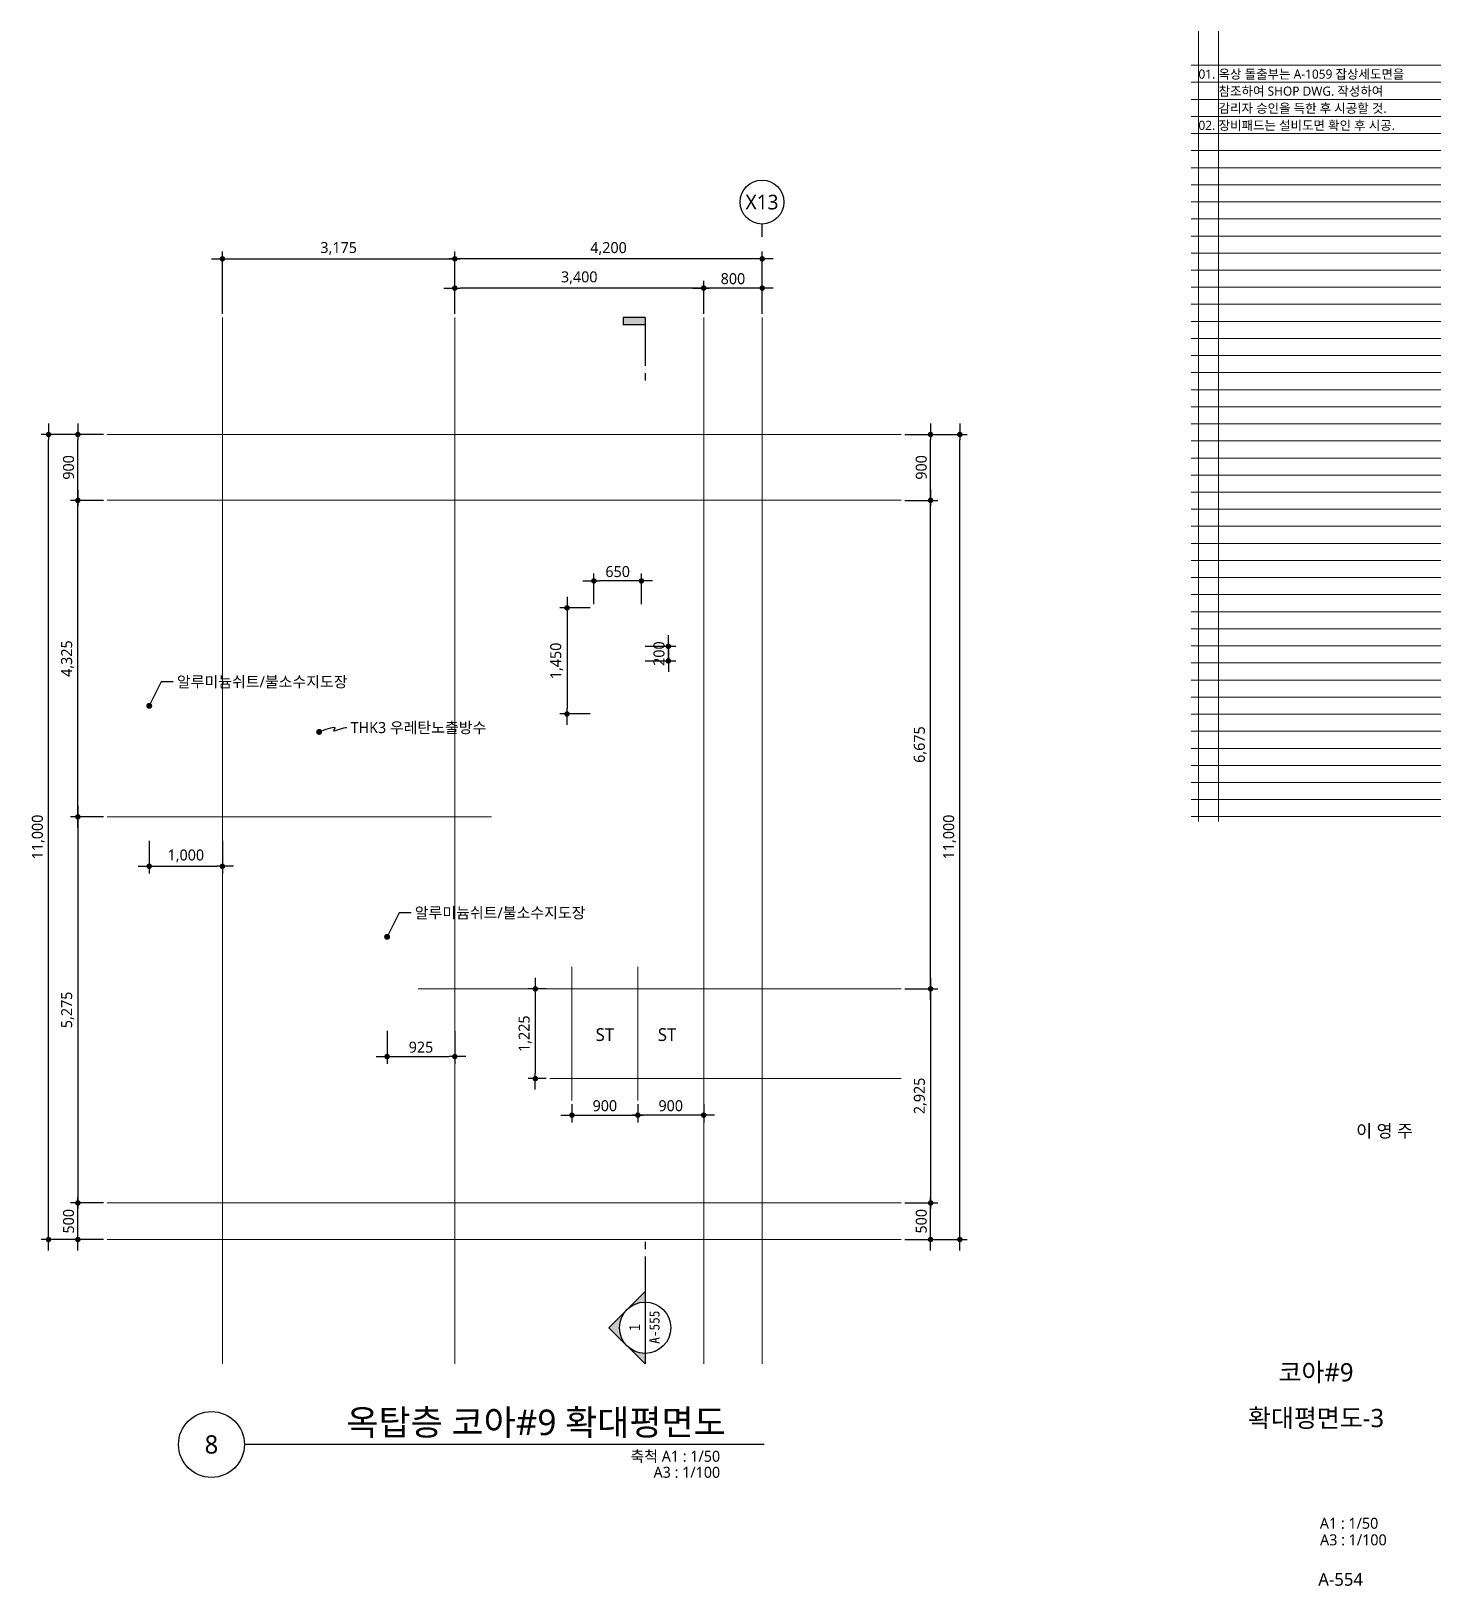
# Model space of a CAD drawing. Header units: millimetres. Extents: x 1467181 to 1850972, y 836037 to 895281.
# Drawn here: x 1831711 to 1850972, y 874037 to 895281 of the extents above; entities that cross this region are included whole.
import ezdxf
from ezdxf.enums import TextEntityAlignment as Align

# ---------------------------------------------------------------- set-up
doc = ezdxf.new("R2010")
doc.units = ezdxf.units.MM
doc.header["$MEASUREMENT"] = 0
doc.linetypes.add('CEN', pattern=[62, 60, -1, 0, -1])
doc.layers.get('0').update_dxf_attribs({"linetype": 'CONTINUOUS'})
for name, color, linetype, lineweight in [('A-AXIS-BUBL', 7, 'CONTINUOUS', 25), ('A-BORD-TEXT', 3, 'CONTINUOUS', 25), ('A-CNTL', 1, 'CEN', 15), ('A-DIMS', 7, 'CONTINUOUS', 25), ('A-MKXS-LEAD', 7, 'CONTINUOUS', 25), ('A-MKXS-MAK1', 3, 'CONTINUOUS', 25), ('A-MKXS-TEXT1', 3, 'CONTINUOUS', 25), ('A-MKXS-TEXT2', 7, 'CONTINUOUS', 25), ('A-MKXX-NAME', 3, 'CONTINUOUS', 25), ('A-XXXX-SYMB', 7, 'CONTINUOUS', 25), ('A-XXXX-TXT1', 3, 'CONTINUOUS', 25), ('A-XXXX-TXT2', 3, 'CONTINUOUS', 25)]:
    doc.layers.add(name, color=color, linetype=linetype, lineweight=lineweight)
doc.layers.add('A-XXXX-NPLT', color=144, linetype='CONTINUOUS', lineweight=15, plot=False)
doc.styles.add('HY울릉도L', font='')
doc.styles.add('돋움체', font='')
doc.styles.add('맑은 고딕', font='malgun.ttf')
doc.styles.add('맑은고딕', font='malgun.ttf')
doc.styles.get('HY울릉도L').set_extended_font_data('HYwulM')
doc.styles.get('돋움체').set_extended_font_data('DotumChe')
doc.dimstyles.new('CDIM', dxfattribs={"dimtxt": 3, "dimasz": 1.5, "dimexe": 2, "dimexo": 1, "dimgap": 1, "dimtad": 1, "dimdec": 0, "dimrnd": 0.5, "dimzin": 0, "dimdsep": 32, "dimlunit": 6, "dimtxsty": 'HY울릉도L', "dimblk1": '_CIDOT', "dimblk2": '_CIDOT', "dimsah": 1, "dimcen": 5.5, "dimclrd": 2, "dimclre": 2, "dimclrt": 7, "dimadec": 0, "dimazin": 0, "dimtfac": 1, "dimtdec": 0, "dimtix": 1, "dimtmove": 2, "dimatfit": 1, "dimldrblk": '_CIDOT', "dimfxl": 1, "dimtolj": 1, "dimtzin": 0, "dimlwd": -1, "dimarcsym": 0})

# ---------------------------------------------------------------- blocks, each defined once
blk = doc.blocks.new('CORE 9- 단면')
at = {"layer": 'A-MKXS-MAK1'}
blk.add_hatch(color=256, dxfattribs=at).paths.add_polyline_path([(22637, 13698), (22637, 13798), (22937, 13798), (22937, 13698)])
h = blk.add_hatch(color=256, dxfattribs=at)
h.paths.add_polyline_path([(22442, -7), (22690, 241, 0.414214), (22690, -254)])
h.paths.add_polyline_path([(22690, 241), (22937, 488), (22937, 343, 0.198912)])
h.paths.add_polyline_path([(22690, -254, 0.198912), (22937, -357), (22937, -502)])
for p, q in [((22637, 13798), (22637, 13698)), ((22937, 13798), (22637, 13798)), ((22937, 13698), (22637, 13698)), ((22937, 13798), (22937, 13135)), ((22937, 13035), (22937, 12935)), ((22937, 1166), (22937, 1066)), ((22937, 966), (22937, -502)), ((22937, 488), (22442, -7)), ((22937, -502), (22442, -7))]:
    blk.add_line(p, q, dxfattribs=at)
blk.add_circle((22937, -7), 350, dxfattribs=at)
at = {"layer": 'A-MKXS-TEXT2', "style": '돋움체'}
for s, height, p in [('A-555', 140, (23065, 0)), ('1', 150, (22793, -2))]:
    blk.add_text(s, height=height, rotation=90, dxfattribs=at).set_placement(p, align=Align.MIDDLE)
blk = doc.blocks.new('_CIDOT')
at = {"color": 0, "linetype": 'ByBlock'}
blk.add_line((2, 0), (-1, 0), dxfattribs=at)
at = {"color": 0, "linetype": 'ByBlock', "const_width": 0.5}
blk.add_lwpolyline([(-0.25, 0, 1), (0.25, 0, 1)], format="xyb", close=True, dxfattribs=at)
blk = doc.blocks.new('*D793')
at = {"layer": 'A-DIMS', "lineweight": -2, "transparency": 16777216}
for p, q in [((1840900, 891419), (1840900, 891869)), ((1841700, 891419), (1841700, 891869))]:
    blk.add_line(p, q, dxfattribs=at)
at = {"layer": 'A-DIMS', "transparency": 16777216}
blk.add_line((1841625, 891769), (1840975, 891769), dxfattribs=at)
at = {"layer": 'A-DIMS', "transparency": 16777216, "xscale": 75, "yscale": 75, "zscale": 75, "rotation": 180}
blk.add_blockref('_CIDOT', (1840900, 891769), dxfattribs=at)
at = {"layer": 'A-DIMS', "transparency": 16777216, "xscale": 75, "yscale": 75, "zscale": 75}
blk.add_blockref('_CIDOT', (1841700, 891769), dxfattribs=at)
at = {"layer": 'A-DIMS', "color": 3, "transparency": 16777216, "insert": (1841300, 891897), "char_height": 150, "attachment_point": 5, "style": '맑은고딕'}
blk.add_mtext('\\A1;800', dxfattribs=at)
blk = doc.blocks.new('*D794')
at = {"layer": 'A-DIMS', "lineweight": -2, "transparency": 16777216}
for p, q in [((1832700, 889769), (1832250, 889769)), ((1832700, 888869), (1832250, 888869))]:
    blk.add_line(p, q, dxfattribs=at)
at = {"layer": 'A-DIMS', "transparency": 16777216}
blk.add_line((1832350, 888944), (1832350, 889694), dxfattribs=at)
at = {"layer": 'A-DIMS', "transparency": 16777216, "xscale": 75, "yscale": 75, "zscale": 75}
for p, rotation in [((1832350, 889769), 90), ((1832350, 888869), 270)]:
    blk.add_blockref('_CIDOT', p, dxfattribs=dict(at, rotation=rotation))
at = {"layer": 'A-DIMS', "color": 3, "transparency": 16777216, "insert": (1832223, 889319), "char_height": 150, "attachment_point": 5, "rotation": 90, "style": '맑은고딕'}
blk.add_mtext('\\A1;900', dxfattribs=at)
blk = doc.blocks.new('*D795')
at = {"layer": 'A-DIMS', "lineweight": -2, "transparency": 16777216}
for p, q in [((1837500, 891419), (1837500, 891869)), ((1840900, 891419), (1840900, 891869))]:
    blk.add_line(p, q, dxfattribs=at)
at = {"layer": 'A-DIMS', "transparency": 16777216}
blk.add_line((1840825, 891769), (1837575, 891769), dxfattribs=at)
at = {"layer": 'A-DIMS', "transparency": 16777216, "xscale": 75, "yscale": 75, "zscale": 75, "rotation": 180}
blk.add_blockref('_CIDOT', (1837500, 891769), dxfattribs=at)
at = {"layer": 'A-DIMS', "transparency": 16777216, "xscale": 75, "yscale": 75, "zscale": 75}
blk.add_blockref('_CIDOT', (1840900, 891769), dxfattribs=at)
at = {"layer": 'A-DIMS', "color": 3, "transparency": 16777216, "insert": (1839200, 891909), "char_height": 150, "attachment_point": 5, "style": '맑은고딕'}
blk.add_mtext('\\A1;3,400', dxfattribs=at)
blk = doc.blocks.new('*D796')
at = {"layer": 'A-DIMS', "lineweight": -2, "transparency": 16777216}
for p, q in [((1837500, 891419), (1837500, 892269)), ((1841700, 891419), (1841700, 892269))]:
    blk.add_line(p, q, dxfattribs=at)
at = {"layer": 'A-DIMS', "transparency": 16777216}
blk.add_line((1841625, 892169), (1837575, 892169), dxfattribs=at)
at = {"layer": 'A-DIMS', "transparency": 16777216, "xscale": 75, "yscale": 75, "zscale": 75, "rotation": 180}
blk.add_blockref('_CIDOT', (1837500, 892169), dxfattribs=at)
at = {"layer": 'A-DIMS', "transparency": 16777216, "xscale": 75, "yscale": 75, "zscale": 75}
blk.add_blockref('_CIDOT', (1841700, 892169), dxfattribs=at)
at = {"layer": 'A-DIMS', "color": 3, "transparency": 16777216, "insert": (1839600, 892309), "char_height": 150, "attachment_point": 5, "style": '맑은고딕'}
blk.add_mtext('\\A1;4,200', dxfattribs=at)
blk = doc.blocks.new('*D797')
at = {"layer": 'A-DIMS', "lineweight": -2, "transparency": 16777216}
for p, q in [((1832700, 889769), (1831850, 889769)), ((1832700, 878769), (1831850, 878769))]:
    blk.add_line(p, q, dxfattribs=at)
at = {"layer": 'A-DIMS', "transparency": 16777216}
blk.add_line((1831950, 878844), (1831950, 889694), dxfattribs=at)
at = {"layer": 'A-DIMS', "transparency": 16777216, "xscale": 75, "yscale": 75, "zscale": 75}
for p, rotation in [((1831950, 889769), 90), ((1831950, 878769), 270)]:
    blk.add_blockref('_CIDOT', p, dxfattribs=dict(at, rotation=rotation))
at = {"layer": 'A-DIMS', "color": 3, "transparency": 16777216, "insert": (1831810, 884269), "char_height": 150, "attachment_point": 5, "rotation": 90, "style": '맑은고딕'}
blk.add_mtext('\\A1;11,000', dxfattribs=at)
blk = doc.blocks.new('*D798')
at = {"layer": 'A-DIMS', "lineweight": -2, "transparency": 16777216}
for p, q in [((1832700, 879269), (1832250, 879269)), ((1832700, 878769), (1832250, 878769))]:
    blk.add_line(p, q, dxfattribs=at)
at = {"layer": 'A-DIMS', "transparency": 16777216}
blk.add_line((1832350, 878844), (1832350, 879194), dxfattribs=at)
at = {"layer": 'A-DIMS', "transparency": 16777216, "xscale": 75, "yscale": 75, "zscale": 75}
for p, rotation in [((1832350, 879269), 90), ((1832350, 878769), 270)]:
    blk.add_blockref('_CIDOT', p, dxfattribs=dict(at, rotation=rotation))
at = {"layer": 'A-DIMS', "color": 3, "transparency": 16777216, "insert": (1832223, 879019), "char_height": 150, "attachment_point": 5, "rotation": 90, "style": '맑은고딕'}
blk.add_mtext('\\A1;500', dxfattribs=at)
blk = doc.blocks.new('*D799')
at = {"layer": 'A-DIMS', "lineweight": -2, "transparency": 16777216}
for p, q in [((1832700, 884544), (1832250, 884544)), ((1832700, 879269), (1832250, 879269))]:
    blk.add_line(p, q, dxfattribs=at)
at = {"layer": 'A-DIMS', "transparency": 16777216}
blk.add_line((1832350, 884469), (1832350, 879344), dxfattribs=at)
at = {"layer": 'A-DIMS', "transparency": 16777216, "xscale": 75, "yscale": 75, "zscale": 75}
for p, rotation in [((1832350, 884544), 90), ((1832350, 879269), 270)]:
    blk.add_blockref('_CIDOT', p, dxfattribs=dict(at, rotation=rotation))
at = {"layer": 'A-DIMS', "color": 3, "transparency": 16777216, "insert": (1832210, 881907), "char_height": 150, "attachment_point": 5, "rotation": 90, "style": '맑은고딕'}
blk.add_mtext('\\A1;5,275', dxfattribs=at)
blk = doc.blocks.new('*D800')
at = {"layer": 'A-DIMS', "lineweight": -2, "transparency": 16777216}
for p, q in [((1832700, 888869), (1832250, 888869)), ((1832700, 884544), (1832250, 884544))]:
    blk.add_line(p, q, dxfattribs=at)
at = {"layer": 'A-DIMS', "transparency": 16777216}
blk.add_line((1832350, 884619), (1832350, 888794), dxfattribs=at)
at = {"layer": 'A-DIMS', "transparency": 16777216, "xscale": 75, "yscale": 75, "zscale": 75}
for p, rotation in [((1832350, 888869), 90), ((1832350, 884544), 270)]:
    blk.add_blockref('_CIDOT', p, dxfattribs=dict(at, rotation=rotation))
at = {"layer": 'A-DIMS', "color": 3, "transparency": 16777216, "insert": (1832210, 886707), "char_height": 150, "attachment_point": 5, "rotation": 90, "style": '맑은고딕'}
blk.add_mtext('\\A1;4,325', dxfattribs=at)
blk = doc.blocks.new('*D801')
at = {"layer": 'A-DIMS', "lineweight": -2, "transparency": 16777216}
for p, q in [((1839100, 880619), (1839100, 880369)), ((1840000, 880619), (1840000, 880369))]:
    blk.add_line(p, q, dxfattribs=at)
at = {"layer": 'A-DIMS', "transparency": 16777216}
blk.add_line((1839175, 880469), (1839925, 880469), dxfattribs=at)
at = {"layer": 'A-DIMS', "transparency": 16777216, "xscale": 75, "yscale": 75, "zscale": 75, "rotation": 180}
blk.add_blockref('_CIDOT', (1839100, 880469), dxfattribs=at)
at = {"layer": 'A-DIMS', "transparency": 16777216, "xscale": 75, "yscale": 75, "zscale": 75}
blk.add_blockref('_CIDOT', (1840000, 880469), dxfattribs=at)
at = {"layer": 'A-DIMS', "color": 3, "transparency": 16777216, "insert": (1839550, 880597), "char_height": 150, "attachment_point": 5, "style": '맑은고딕'}
blk.add_mtext('\\A1;900', dxfattribs=at)
blk = doc.blocks.new('*D802')
at = {"layer": 'A-DIMS', "lineweight": -2, "transparency": 16777216}
for p, q in [((1840000, 880619), (1840000, 880369)), ((1840900, 880619), (1840900, 880369))]:
    blk.add_line(p, q, dxfattribs=at)
at = {"layer": 'A-DIMS', "transparency": 16777216}
blk.add_line((1840825, 880469), (1840075, 880469), dxfattribs=at)
at = {"layer": 'A-DIMS', "transparency": 16777216, "xscale": 75, "yscale": 75, "zscale": 75, "rotation": 180}
blk.add_blockref('_CIDOT', (1840000, 880469), dxfattribs=at)
at = {"layer": 'A-DIMS', "transparency": 16777216, "xscale": 75, "yscale": 75, "zscale": 75}
blk.add_blockref('_CIDOT', (1840900, 880469), dxfattribs=at)
at = {"layer": 'A-DIMS', "color": 3, "transparency": 16777216, "insert": (1840450, 880597), "char_height": 150, "attachment_point": 5, "style": '맑은고딕'}
blk.add_mtext('\\A1;900', dxfattribs=at)
blk = doc.blocks.new('*D803')
at = {"layer": 'A-DIMS', "lineweight": -2, "transparency": 16777216}
for p, q in [((1838750, 882194), (1838500, 882194)), ((1838750, 880969), (1838500, 880969))]:
    blk.add_line(p, q, dxfattribs=at)
at = {"layer": 'A-DIMS', "transparency": 16777216}
blk.add_line((1838600, 882119), (1838600, 881044), dxfattribs=at)
at = {"layer": 'A-DIMS', "transparency": 16777216, "xscale": 75, "yscale": 75, "zscale": 75}
for p, rotation in [((1838600, 882194), 90), ((1838600, 880969), 270)]:
    blk.add_blockref('_CIDOT', p, dxfattribs=dict(at, rotation=rotation))
at = {"layer": 'A-DIMS', "color": 3, "transparency": 16777216, "insert": (1838460, 881582), "char_height": 150, "attachment_point": 5, "rotation": 90, "style": '맑은고딕'}
blk.add_mtext('\\A1;1,225', dxfattribs=at)
blk = doc.blocks.new('*D804')
at = {"layer": 'A-DIMS', "lineweight": -2, "transparency": 16777216}
for p, q in [((1834325, 891419), (1834325, 892269)), ((1837500, 891419), (1837500, 892269))]:
    blk.add_line(p, q, dxfattribs=at)
at = {"layer": 'A-DIMS', "transparency": 16777216}
blk.add_line((1834400, 892169), (1837425, 892169), dxfattribs=at)
at = {"layer": 'A-DIMS', "transparency": 16777216, "xscale": 75, "yscale": 75, "zscale": 75, "rotation": 180}
blk.add_blockref('_CIDOT', (1834325, 892169), dxfattribs=at)
at = {"layer": 'A-DIMS', "transparency": 16777216, "xscale": 75, "yscale": 75, "zscale": 75}
blk.add_blockref('_CIDOT', (1837500, 892169), dxfattribs=at)
at = {"layer": 'A-DIMS', "color": 3, "transparency": 16777216, "insert": (1835913, 892310), "char_height": 150, "attachment_point": 5, "style": '맑은고딕'}
blk.add_mtext('\\A1;3,175', dxfattribs=at)
blk = doc.blocks.new('*D805')
at = {"layer": 'A-DIMS', "lineweight": -2, "transparency": 16777216}
for p, q in [((1843650, 889769), (1844100, 889769)), ((1843650, 888869), (1844100, 888869))]:
    blk.add_line(p, q, dxfattribs=at)
at = {"layer": 'A-DIMS', "transparency": 16777216}
blk.add_line((1844000, 888944), (1844000, 889694), dxfattribs=at)
at = {"layer": 'A-DIMS', "transparency": 16777216, "xscale": 75, "yscale": 75, "zscale": 75}
for p, rotation in [((1844000, 889769), 90), ((1844000, 888869), 270)]:
    blk.add_blockref('_CIDOT', p, dxfattribs=dict(at, rotation=rotation))
at = {"layer": 'A-DIMS', "color": 3, "transparency": 16777216, "insert": (1843873, 889319), "char_height": 150, "attachment_point": 5, "rotation": 90, "style": '맑은고딕'}
blk.add_mtext('\\A1;900', dxfattribs=at)
blk = doc.blocks.new('*D806')
at = {"layer": 'A-DIMS', "lineweight": -2, "transparency": 16777216}
for p, q in [((1843650, 889769), (1844500, 889769)), ((1843650, 878769), (1844500, 878769))]:
    blk.add_line(p, q, dxfattribs=at)
at = {"layer": 'A-DIMS', "transparency": 16777216}
blk.add_line((1844400, 878844), (1844400, 889694), dxfattribs=at)
at = {"layer": 'A-DIMS', "transparency": 16777216, "xscale": 75, "yscale": 75, "zscale": 75}
for p, rotation in [((1844400, 889769), 90), ((1844400, 878769), 270)]:
    blk.add_blockref('_CIDOT', p, dxfattribs=dict(at, rotation=rotation))
at = {"layer": 'A-DIMS', "color": 3, "transparency": 16777216, "insert": (1844260, 884269), "char_height": 150, "attachment_point": 5, "rotation": 90, "style": '맑은고딕'}
blk.add_mtext('\\A1;11,000', dxfattribs=at)
blk = doc.blocks.new('*D807')
at = {"layer": 'A-DIMS', "lineweight": -2, "transparency": 16777216}
for p, q in [((1843650, 879269), (1844100, 879269)), ((1843650, 878769), (1844100, 878769))]:
    blk.add_line(p, q, dxfattribs=at)
at = {"layer": 'A-DIMS', "transparency": 16777216}
blk.add_line((1844000, 878844), (1844000, 879194), dxfattribs=at)
at = {"layer": 'A-DIMS', "transparency": 16777216, "xscale": 75, "yscale": 75, "zscale": 75}
for p, rotation in [((1844000, 879269), 90), ((1844000, 878769), 270)]:
    blk.add_blockref('_CIDOT', p, dxfattribs=dict(at, rotation=rotation))
at = {"layer": 'A-DIMS', "color": 3, "transparency": 16777216, "insert": (1843873, 879019), "char_height": 150, "attachment_point": 5, "rotation": 90, "style": '맑은고딕'}
blk.add_mtext('\\A1;500', dxfattribs=at)
blk = doc.blocks.new('*D808')
at = {"layer": 'A-DIMS', "lineweight": -2, "transparency": 16777216}
for p, q in [((1843650, 882194), (1844100, 882194)), ((1843650, 879269), (1844100, 879269))]:
    blk.add_line(p, q, dxfattribs=at)
at = {"layer": 'A-DIMS', "transparency": 16777216}
blk.add_line((1844000, 882119), (1844000, 879344), dxfattribs=at)
at = {"layer": 'A-DIMS', "transparency": 16777216, "xscale": 75, "yscale": 75, "zscale": 75}
for p, rotation in [((1844000, 882194), 90), ((1844000, 879269), 270)]:
    blk.add_blockref('_CIDOT', p, dxfattribs=dict(at, rotation=rotation))
at = {"layer": 'A-DIMS', "color": 3, "transparency": 16777216, "insert": (1843860, 880732), "char_height": 150, "attachment_point": 5, "rotation": 90, "style": '맑은고딕'}
blk.add_mtext('\\A1;2,925', dxfattribs=at)
blk = doc.blocks.new('*D809')
at = {"layer": 'A-DIMS', "lineweight": -2, "transparency": 16777216}
for p, q in [((1843650, 888869), (1844100, 888869)), ((1843650, 882194), (1844100, 882194))]:
    blk.add_line(p, q, dxfattribs=at)
at = {"layer": 'A-DIMS', "transparency": 16777216}
blk.add_line((1844000, 882269), (1844000, 888794), dxfattribs=at)
at = {"layer": 'A-DIMS', "transparency": 16777216, "xscale": 75, "yscale": 75, "zscale": 75}
for p, rotation in [((1844000, 888869), 90), ((1844000, 882194), 270)]:
    blk.add_blockref('_CIDOT', p, dxfattribs=dict(at, rotation=rotation))
at = {"layer": 'A-DIMS', "color": 3, "transparency": 16777216, "insert": (1843860, 885532), "char_height": 150, "attachment_point": 5, "rotation": 90, "style": '맑은고딕'}
blk.add_mtext('\\A1;6,675', dxfattribs=at)
blk = doc.blocks.new('*D863')
at = {"layer": 'A-DIMS', "lineweight": -2, "transparency": 16777216}
for p, q in [((1833325, 884219), (1833325, 883769)), ((1834325, 884219), (1834325, 883769))]:
    blk.add_line(p, q, dxfattribs=at)
at = {"layer": 'A-DIMS', "transparency": 16777216}
blk.add_line((1833400, 883869), (1834250, 883869), dxfattribs=at)
at = {"layer": 'A-DIMS', "transparency": 16777216, "xscale": 75, "yscale": 75, "zscale": 75, "rotation": 180}
blk.add_blockref('_CIDOT', (1833325, 883869), dxfattribs=at)
at = {"layer": 'A-DIMS', "transparency": 16777216, "xscale": 75, "yscale": 75, "zscale": 75}
blk.add_blockref('_CIDOT', (1834325, 883869), dxfattribs=at)
at = {"layer": 'A-DIMS', "color": 3, "transparency": 16777216, "insert": (1833825, 884010), "char_height": 150, "attachment_point": 5, "style": '맑은고딕'}
blk.add_mtext('\\A1;1,000', dxfattribs=at)
blk = doc.blocks.new('*D864')
at = {"layer": 'A-DIMS', "lineweight": -2, "transparency": 16777216}
for p, q in [((1836575, 881619), (1836575, 881169)), ((1837500, 881619), (1837500, 881169))]:
    blk.add_line(p, q, dxfattribs=at)
at = {"layer": 'A-DIMS', "transparency": 16777216}
blk.add_line((1836650, 881269), (1837425, 881269), dxfattribs=at)
at = {"layer": 'A-DIMS', "transparency": 16777216, "xscale": 75, "yscale": 75, "zscale": 75, "rotation": 180}
blk.add_blockref('_CIDOT', (1836575, 881269), dxfattribs=at)
at = {"layer": 'A-DIMS', "transparency": 16777216, "xscale": 75, "yscale": 75, "zscale": 75}
blk.add_blockref('_CIDOT', (1837500, 881269), dxfattribs=at)
at = {"layer": 'A-DIMS', "color": 3, "transparency": 16777216, "insert": (1837038, 881397), "char_height": 150, "attachment_point": 5, "style": '맑은고딕'}
blk.add_mtext('\\A1;925', dxfattribs=at)
blk = doc.blocks.new('NOTE(220317)')
at = {"layer": 'A-XXXX-NPLT'}
for p, q in [((1010649.8, 179732.7), (1010649.8, 175412.7)), ((1010759.8, 179732.7), (1010759.8, 175412.7)), ((1010609.8, 179546.1), (1011974.8, 179546.1)), ((1010609.8, 179452.7), (1011974.8, 179452.7)), ((1010609.8, 179359.4), (1011974.8, 179359.4)), ((1010609.8, 179266.1), (1011974.8, 179266.1)), ((1010609.8, 179172.7), (1011974.8, 179172.7)), ((1010609.8, 179079.4), (1011974.8, 179079.4)), ((1010609.8, 178986.1), (1011974.8, 178986.1)), ((1010609.8, 178892.7), (1011974.8, 178892.7)), ((1010609.8, 178799.4), (1011974.8, 178799.4)), ((1010609.8, 178706.1), (1011974.8, 178706.1)), ((1010609.8, 178612.7), (1011974.8, 178612.7)), ((1010609.8, 178519.4), (1011974.8, 178519.4)), ((1010609.8, 178426.1), (1011974.8, 178426.1)), ((1010609.8, 178332.7), (1011974.8, 178332.7)), ((1010609.8, 178239.4), (1011974.8, 178239.4)), ((1010609.8, 178146.1), (1011974.8, 178146.1)), ((1010609.8, 178052.7), (1011974.8, 178052.7)), ((1010609.8, 177959.4), (1011974.8, 177959.4)), ((1010609.8, 177866.1), (1011974.8, 177866.1)), ((1010609.8, 177772.7), (1011974.8, 177772.7)), ((1010609.8, 177679.4), (1011974.8, 177679.4)), ((1010609.8, 177586.1), (1011974.8, 177586.1)), ((1010609.8, 177492.7), (1011974.8, 177492.7)), ((1010609.8, 177399.4), (1011974.8, 177399.4)), ((1010609.8, 177306.1), (1011974.8, 177306.1)), ((1010609.8, 177212.7), (1011974.8, 177212.7)), ((1010609.8, 177119.4), (1011974.8, 177119.4)), ((1010609.8, 177026.1), (1011974.8, 177026.1)), ((1010609.8, 176932.7), (1011974.8, 176932.7)), ((1010609.8, 176839.4), (1011974.8, 176839.4)), ((1010609.8, 176746.1), (1011974.8, 176746.1)), ((1010609.8, 176652.7), (1011974.8, 176652.7)), ((1010609.8, 176559.4), (1011974.8, 176559.4)), ((1010609.8, 176466.1), (1011974.8, 176466.1)), ((1010609.8, 176372.7), (1011974.8, 176372.7)), ((1010609.8, 176279.4), (1011974.8, 176279.4)), ((1010609.8, 176186.1), (1011974.8, 176186.1)), ((1010609.8, 176092.7), (1011974.8, 176092.7)), ((1010609.8, 175999.4), (1011974.8, 175999.4)), ((1010609.8, 175906.1), (1011974.8, 175906.1)), ((1010609.8, 175812.7), (1011974.8, 175812.7)), ((1010609.8, 175719.4), (1011974.8, 175719.4)), ((1010609.8, 175626.1), (1011974.8, 175626.1)), ((1010609.8, 175532.7), (1011974.8, 175532.7)), ((1010609.8, 175439.4), (1011974.8, 175439.4))]:
    blk.add_line(p, q, dxfattribs=at)
blk = doc.blocks.new('NOTE_확대평면도_1')
at = {"layer": 'A-XXXX-TXT2', "style": '맑은 고딕'}
for s, p in [('01.', (7576.5, 4901.4)), ('옥상 돌출부는 A-1059 잡상세도면을', (7631.5, 4901.4)), ('참조하여 SHOP DWG. 작성하여', (7631.5, 4854.8)), ('감리자 승인을 득한 후 시공할 것.', (7631.5, 4808.1)), ('02.', (7576.5, 4761.4)), ('장비패드는 설비도면 확인 후 시공.', (7631.5, 4761.4))]:
    blk.add_text(s, height=25, dxfattribs=at).set_placement(p, align=Align.MIDDLE_LEFT)
blk = doc.blocks.new('*D924')
at = {"layer": 'A-DIMS', "lineweight": -2, "transparency": 16777216}
for p, q in [((1839400, 887450), (1839400, 887868)), ((1840050, 887450), (1840050, 887868))]:
    blk.add_line(p, q, dxfattribs=at)
at = {"layer": 'A-DIMS', "transparency": 16777216}
blk.add_line((1839975, 887768), (1839475, 887768), dxfattribs=at)
at = {"layer": 'A-DIMS', "transparency": 16777216, "xscale": 75, "yscale": 75, "zscale": 75, "rotation": 180}
blk.add_blockref('_CIDOT', (1839400, 887768), dxfattribs=at)
at = {"layer": 'A-DIMS', "transparency": 16777216, "xscale": 75, "yscale": 75, "zscale": 75}
blk.add_blockref('_CIDOT', (1840050, 887768), dxfattribs=at)
at = {"layer": 'A-DIMS', "color": 3, "transparency": 16777216, "insert": (1839725, 887895), "char_height": 150, "attachment_point": 5, "style": '맑은고딕'}
blk.add_mtext('\\A1;650', dxfattribs=at)
blk = doc.blocks.new('*D925')
at = {"layer": 'A-DIMS', "lineweight": -2, "transparency": 16777216}
for p, q in [((1839350, 887400), (1838933, 887400)), ((1839350, 885950), (1838933, 885950))]:
    blk.add_line(p, q, dxfattribs=at)
at = {"layer": 'A-DIMS', "transparency": 16777216}
blk.add_line((1839033, 887325), (1839033, 886025), dxfattribs=at)
at = {"layer": 'A-DIMS', "transparency": 16777216, "xscale": 75, "yscale": 75, "zscale": 75}
for p, rotation in [((1839033, 887400), 90), ((1839033, 885950), 270)]:
    blk.add_blockref('_CIDOT', p, dxfattribs=dict(at, rotation=rotation))
at = {"layer": 'A-DIMS', "color": 3, "transparency": 16777216, "insert": (1838892, 886675), "char_height": 150, "attachment_point": 5, "rotation": 90, "style": '맑은고딕'}
blk.add_mtext('\\A1;1,450', dxfattribs=at)
blk = doc.blocks.new('*D926')
at = {"layer": 'A-DIMS', "transparency": 16777216}
for p, q in [((1840418, 886950), (1840418, 887025)), ((1840418, 886675), (1840418, 886875)), ((1840418, 886600), (1840418, 886525))]:
    blk.add_line(p, q, dxfattribs=at)
at = {"layer": 'A-DIMS', "lineweight": -2, "transparency": 16777216}
for p, q in [((1840100, 886875), (1840518, 886875)), ((1840100, 886675), (1840518, 886675))]:
    blk.add_line(p, q, dxfattribs=at)
at = {"layer": 'A-DIMS', "transparency": 16777216, "xscale": 75, "yscale": 75, "zscale": 75}
for p, rotation in [((1840418, 886875), 270), ((1840418, 886675), 90)]:
    blk.add_blockref('_CIDOT', p, dxfattribs=dict(at, rotation=rotation))
at = {"layer": 'A-DIMS', "color": 3, "transparency": 16777216, "insert": (1840290, 886775), "char_height": 150, "attachment_point": 5, "rotation": 90, "style": '맑은고딕'}
blk.add_mtext('\\A1;200', dxfattribs=at)

msp = doc.modelspace()

# ---------------------------------------------------------------- linework, layer by layer
at = {"layer": 'A-AXIS-BUBL', "ltscale": 0.2}
msp.add_line((1841700.1, 892469.4), (1841700.1, 892644.4), dxfattribs=at)
msp.add_circle((1841697.2, 892944.4), 300, dxfattribs=at)
at = {"layer": 'A-CNTL'}
for p, q in [((1834325.1, 877069.4), (1834325.1, 891369.4)), ((1837500.1, 877069.4), (1837500.1, 891369.4)), ((1840900.1, 877069.4), (1840900.1, 891369.4)), ((1841700.1, 877069.4), (1841700.1, 891369.4)), ((1832750.1, 889769.4), (1843600.1, 889769.4)), ((1832750.1, 888869.4), (1843600.1, 888869.4)), ((1832750.1, 884544.4), (1838000.1, 884544.4)), ((1839100.1, 880669.4), (1839100.1, 882494.4)), ((1840000.1, 880669.4), (1840000.1, 882494.4)), ((1837000.1, 882194.4), (1843600.1, 882194.4)), ((1843600.1, 880969.4), (1838800.1, 880969.4)), ((1832750.1, 879269.4), (1843600.1, 879269.4)), ((1832750.1, 878769.4), (1843600.1, 878769.4))]:
    msp.add_line(p, q, dxfattribs=at)
at = {"layer": 'A-MKXS-LEAD'}
for points in [[(1833653.2, 886389.7), (1833489.2, 886389.7), (1833489.2, 886389.7), (1833325.1, 886061.6), (1833325.1, 886061.6)], [(1835645.6, 885704.8), (1835743.4, 885741.6), (1835807.1, 885761.5), (1835843.3, 885768), (1835858.7, 885764.5), (1835859.9, 885754.6), (1835853.4, 885741.8), (1835845.9, 885729.6), (1835843.9, 885721.5), (1835852.6, 885720.2), (1835870.7, 885724.6), (1835895.5, 885732.8), (1835924.4, 885742.9), (1835954.6, 885753), (1835983.4, 885761.2), (1836008.1, 885765.5), (1836026, 885764)], [(1836903.2, 883233.5), (1836739.2, 883233.5), (1836739.2, 883233.5), (1836575.1, 882905.4), (1836575.1, 882905.4)]]:
    msp.add_lwpolyline(points, dxfattribs=at)
at = {"layer": 'A-MKXS-LEAD', "const_width": 40}
for points in [[(1833304.4, 886063.6, 1), (1833345.9, 886059.5, 1)], [(1835625.7, 885707.2, 1), (1835667.2, 885703, 1)], [(1836554.4, 882907.4, 1), (1836595.9, 882903.3, 1)]]:
    msp.add_lwpolyline(points, format="xyb", close=True, dxfattribs=at)
at = {"layer": 'A-XXXX-SYMB'}
msp.add_line((1841725.1, 875969.4), (1834625.1, 875969.4), dxfattribs=at)
msp.add_circle((1834175.1, 875969.4), 450, dxfattribs=at)

# ---------------------------------------------------------------- block references
for name, p, xscale, yscale, zscale in [('NOTE(220317)', (-678965, 445948.8), 2.499999981306344, 2.499999981306344, 2.499999981306344), ('NOTE_확대평면도_1', (1809777, 870186), 4.999999962612687, 4.999999962612687, 4.999999962612687)]:
    msp.add_blockref(name, p, dxfattribs=dict(xscale=xscale, yscale=yscale, zscale=zscale))
at = {"layer": 'A-DIMS'}
msp.add_blockref('CORE 9- 단면', (1817162.8, 877571), dxfattribs=at)

# ---------------------------------------------------------------- texts
at = {"layer": 'A-BORD-TEXT', "style": '맑은고딕'}
for s, height, p in [('이 영 주', 175, (1850591.3, 880165.5)), ('A1 : 1/50', 150, (1850116.5, 874817.8)), ('A3 : 1/100', 150, (1850231.4, 874591)), ('A-554', 175, (1849906.7, 874039.2))]:
    msp.add_text(s, height=height, dxfattribs=at).set_placement(p, align=Align.RIGHT)
for s, p in [('코아#9', (1849265.7, 876955.6)), ('확대평면도-3', (1849265.7, 876330.6))]:
    msp.add_text(s, height=250, dxfattribs=at).set_placement(p, align=Align.MIDDLE_CENTER)
at = {"layer": 'A-MKXS-TEXT1', "style": '맑은고딕'}
for s, p in [('알루미늄쉬트/불소수지도장', (1833703.2, 886389.7)), ('THK3 우레탄노출방수', (1836076, 885764)), ('알루미늄쉬트/불소수지도장', (1836953.2, 883233.5))]:
    msp.add_text(s, height=150, dxfattribs=at).set_placement(p, align=Align.MIDDLE_LEFT)
at = {"layer": 'A-MKXX-NAME', "style": '맑은고딕'}
for p in [(1839550.1, 881569.4), (1840400.1, 881569.4)]:
    msp.add_text('ST', height=175, dxfattribs=at).set_placement(p, align=Align.MIDDLE_CENTER)
at = {"layer": 'A-XXXX-TXT1', "style": '맑은고딕'}
msp.add_text('옥탑층 코아#9 확대평면도', height=350, dxfattribs=at).set_placement((1841203.1, 875992), align=Align.BOTTOM_RIGHT)
msp.add_text('8', height=250, dxfattribs=at).set_placement((1834175.1, 875969.4), align=Align.MIDDLE)
for s, p in [('축척 A1 : 1/50', (1841125.2, 875883.2)), ('A3 : 1/100', (1841125.2, 875664.3))]:
    msp.add_text(s, height=150, dxfattribs=at).set_placement(p, align=Align.TOP_RIGHT)
at = {"layer": 'A-XXXX-TXT2', "ltscale": 0.2, "style": '맑은고딕'}
msp.add_text('X13', height=200, dxfattribs=at).set_placement((1841697.2, 892944.4), align=Align.MIDDLE)

# ---------------------------------------------------------------- dimensions: what is measured, and where the dimension line sits
at = {"layer": 'A-DIMS'}
for base, p1, p2, angle, picture, middle in [((1837500.1, 892169.4), (1834325.1, 891369.4), (1837500.1, 891369.4), 0, '*D804', (1835912.6, 892309.8)), ((1837500.1, 892169.4), (1841700.1, 891369.4), (1837500.1, 891369.4), 180, '*D796', (1839600.1, 892309.4)), ((1837500.1, 891769.4), (1840900.1, 891369.4), (1837500.1, 891369.4), 180, '*D795', (1839200.1, 891909.4)), ((1840900.1, 891769.4), (1841700.1, 891369.4), (1840900.1, 891369.4), 180, '*D793', (1841300.1, 891896.9)), ((1831950.1, 889769.4), (1832750.1, 878769.4), (1832750.1, 889769.4), 270, '*D797', (1831809.6, 884269.4)), ((1832350.1, 889769.4), (1832750.1, 888869.4), (1832750.1, 889769.4), 270, '*D794', (1832222.6, 889319.4)), ((1844000.1, 889769.4), (1843600.1, 888869.4), (1843600.1, 889769.4), 270, '*D805', (1843872.6, 889319.4)), ((1844400.1, 889769.4), (1843600.1, 878769.4), (1843600.1, 889769.4), 270, '*D806', (1844259.6, 884269.4)), ((1832350.1, 888869.4), (1832750.1, 884544.4), (1832750.1, 888869.4), 270, '*D800', (1832210, 886706.9)), ((1844000.1, 888869.4), (1843600.1, 882194.4), (1843600.1, 888869.4), 270, '*D809', (1843860, 885531.9)), ((1839032.6, 885950.4), (1839400.1, 887400.2), (1839400.4, 885950.4), 90, '*D925', (1838892.2, 886675.3)), ((1840417.6, 886875.4), (1840050.1, 886675.4), (1840050.1, 886875.4), 270, '*D926', (1840290.1, 886775.4)), ((1832350.1, 879269.4), (1832750.1, 884544.4), (1832750.1, 879269.4), 90, '*D799', (1832210, 881906.9)), ((1834325.1, 883869.4), (1833325.1, 884269.4), (1834325.1, 884269.4), 180, '*D863', (1833825.1, 884009.8)), ((1838600.1, 880969.4), (1838800.1, 882194.4), (1838800.1, 880969.4), 90, '*D803', (1838459.6, 881581.9)), ((1844000.1, 879269.4), (1843600.1, 882194.4), (1843600.1, 879269.4), 90, '*D808', (1843860, 880731.9)), ((1837500.1, 881269.4), (1836575.1, 881669.4), (1837500.1, 881669.4), 180, '*D864', (1837037.6, 881396.9)), ((1840000.1, 880469.4), (1839100.1, 880669.4), (1840000.1, 880669.4), 180, '*D801', (1839550.1, 880596.9)), ((1832350.1, 879269.4), (1832750.1, 878769.4), (1832750.1, 879269.4), 270, '*D798', (1832222.6, 879019.4)), ((1844000.1, 879269.4), (1843600.1, 878769.4), (1843600.1, 879269.4), 270, '*D807', (1843872.6, 879019.4))]:
    dim = msp.add_linear_dim(base=base, p1=p1, p2=p2, angle=angle, dimstyle='CDIM', override={"dimscale": 50, "dimtxsty": '맑은고딕', "dimclrd": 256, "dimclre": 256, "dimclrt": 3}, dxfattribs=at)
    dim.commit()
    dim.dimension.update_dxf_attribs({"geometry": picture, "text_midpoint": middle})
for base, p1, p2, picture, middle in [((1839400.1, 887767.6), (1840050.1, 887400.4), (1839400.1, 887400.4), '*D924', (1839725.1, 887895.1)), ((1840000.1, 880469.4), (1840900.1, 880669.4), (1840000.1, 880669.4), '*D802', (1840450.1, 880596.9))]:
    dim = msp.add_linear_dim(base=base, p1=p1, p2=p2, dimstyle='CDIM', override={"dimscale": 50, "dimtxsty": '맑은고딕', "dimclrd": 256, "dimclre": 256, "dimclrt": 3}, dxfattribs=at)
    dim.commit()
    dim.dimension.update_dxf_attribs({"geometry": picture, "text_midpoint": middle})

doc.saveas('drawing.dxf')
